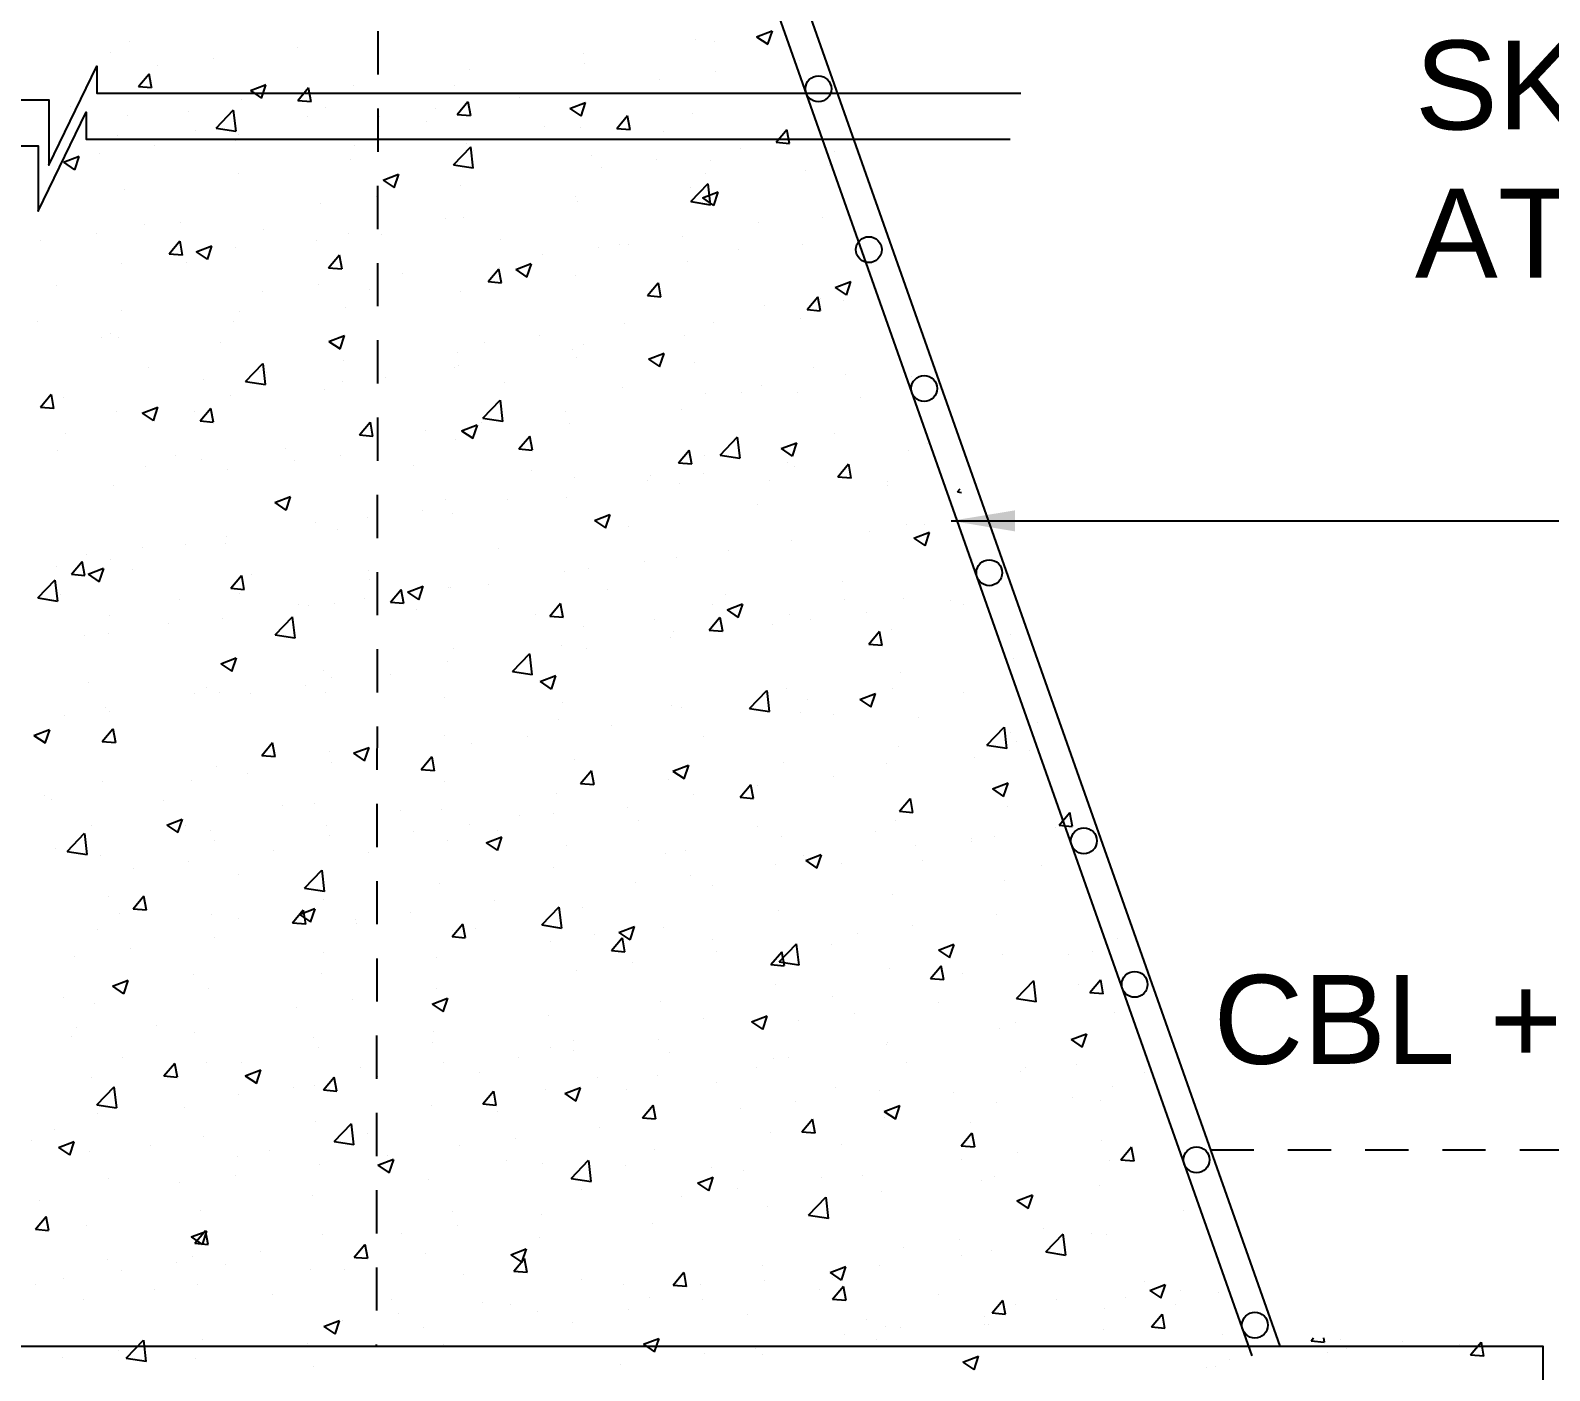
# Model space of a CAD drawing. Header units: inches. Extents: x 326 to 450, y 282 to 479.
# Drawn here: x 360.578 to 365.042, y 287.391 to 291.329 of the extents above; entities that cross this region are included whole.
import ezdxf

# ---------------------------------------------------------------- set-up
doc = ezdxf.new("R2010")
doc.units = ezdxf.units.IN
doc.header["$MEASUREMENT"] = 0
doc.linetypes.add('HIDDEN', pattern=[9.525, 6.35, -3.175])
for name, color, linetype in [('DIMENSION', 7, 'Continuous'), ('DRAWING', 7, 'Continuous'), ('HATCH', 7, 'Continuous'), ('TEXT', 7, 'Continuous')]:
    doc.layers.add(name, color=color, linetype=linetype)
doc.styles.get("Standard").update_dxf_attribs({"font": 'arial.ttf'})
doc.dimstyles.get("Standard").update_dxf_attribs({"dimtxt": 0.18, "dimasz": 0.1875, "dimexe": 0.18, "dimexo": 0.0625, "dimgap": 0.09, "dimtad": 0, "dimtih": 1, "dimtoh": 1, "dimdec": 4, "dimzin": 0, "dimdsep": 46, "dimtxsty": 'Standard', "dimcen": 0.09, "dimadec": 0, "dimazin": 0, "dimtfac": 1, "dimtdec": 4, "dimtofl": 0, "dimtmove": 0, "dimatfit": 3, "dimfxl": 1, "dimtolj": 1, "dimtzin": 0, "dimarcsym": 0})

msp = doc.modelspace()

# ---------------------------------------------------------------- linework, layer by layer
at = {"ltscale": 0.02}
for centre in [(362.8932, 291.15772), (363.04142, 290.68503), (363.20419, 290.27707), (363.39534, 289.73577), (363.67348, 288.94814), (363.82247, 288.52622), (364.00447, 288.01082), (364.17598, 287.52514)]:
    msp.add_circle(centre, 0.03805, dxfattribs=at)
at = {"layer": 'DRAWING', "linetype": 'HIDDEN', "ltscale": 0.02}
msp.add_line((361.60286, 294.95868), (361.5941, 287.46348), dxfattribs=at)
at = {"layer": 'DRAWING', "ltscale": 0.02}
for points in [[(364.24966, 287.46348), (361.60286, 294.95868)], [(364.16764, 287.43451), (361.52084, 294.92972)], [(358.02426, 291.1253), (360.63155, 291.1253), (360.63155, 290.93329), (360.77252, 291.22376), (360.77252, 291.14456), (363.48814, 291.14456)], [(357.99329, 290.99014), (360.60058, 290.99014), (360.60058, 290.79812), (360.74155, 291.0886), (360.74155, 291.0094), (363.45717, 291.0094)]]:
    msp.add_lwpolyline(points, dxfattribs=at)
at = {"layer": 'DRAWING', "linetype": 'HIDDEN', "ltscale": 0.02}
msp.add_lwpolyline([(364.04594, 288.04037), (366.66745, 288.04037)], dxfattribs=at)
at = {"layer": 'DRAWING', "ltscale": 0.02}
msp.add_lwpolyline([(357.01367, 287.46348), (365.02152, 287.46348), (365.02152, 286.20213), (357.01367, 286.20213)], close=True, dxfattribs=at)
at = {"layer": 'HATCH', "ltscale": 0.02}
for p, q in [((360.86977, 291.29647), (360.86977, 291.29647)), ((362.53192, 291.30362), (362.53192, 291.30362)), ((362.58708, 291.29783), (362.58708, 291.29783)), ((362.71172, 291.31075), (362.75746, 291.32831)), ((362.71172, 291.31075), (362.74422, 291.28883)), ((362.74461, 291.28833), (362.75786, 291.32781)), ((360.81366, 291.26486), (360.81366, 291.26486)), ((361.11496, 291.24783), (361.11496, 291.24783)), ((361.36238, 291.28041), (361.36238, 291.28041)), ((362.20194, 291.2618), (362.20194, 291.2618)), ((360.95142, 291.2263), (360.95142, 291.2263)), ((361.86653, 291.2158), (361.86653, 291.2158)), ((362.2061, 291.23243), (362.2061, 291.23243)), ((362.59018, 291.20702), (362.59018, 291.20702)), ((362.8376, 291.23959), (362.8376, 291.23959)), ((360.89487, 291.16445), (360.89813, 291.16834)), ((360.89487, 291.16445), (360.93391, 291.16104)), ((360.89813, 291.16834), (360.92636, 291.20199)), ((360.93287, 291.16834), (360.92675, 291.20148)), ((360.93431, 291.16053), (360.93287, 291.16834)), ((361.22397, 291.15236), (361.26559, 291.16834)), ((361.25686, 291.12995), (361.26975, 291.16834)), ((361.26559, 291.16834), (361.26971, 291.16992)), ((361.26975, 291.16834), (361.27011, 291.16942)), ((361.36344, 291.12346), (361.39493, 291.16099)), ((361.40288, 291.11954), (361.39532, 291.16049)), ((361.52722, 291.16682), (361.52722, 291.16682)), ((361.82512, 291.16703), (361.82512, 291.16703)), ((362.42664, 291.18548), (362.42664, 291.18548)), ((361.19725, 291.125), (361.19725, 291.125)), ((361.22397, 291.15236), (361.25647, 291.13045)), ((361.36344, 291.12346), (361.40248, 291.12004)), ((361.83201, 291.08246), (361.8635, 291.12)), ((361.87145, 291.07854), (361.8639, 291.11949)), ((362.01406, 291.13117), (362.01406, 291.13117)), ((362.16282, 291.10004), (362.20856, 291.1176)), ((362.19571, 291.07763), (362.20896, 291.1171)), ((362.86328, 291.13513), (362.86328, 291.13513)), ((360.69454, 291.10708), (360.69454, 291.10708)), ((360.86183, 291.079), (360.86183, 291.079)), ((361.04328, 291.09235), (361.04328, 291.09235)), ((361.12351, 291.04237), (361.17439, 291.0954)), ((361.18197, 291.03318), (361.17479, 291.09492)), ((361.39201, 291.07761), (361.39201, 291.07761)), ((361.44413, 291.10164), (361.44413, 291.10164)), ((361.6031, 291.07706), (361.6031, 291.07706)), ((361.76664, 291.09859), (361.76664, 291.09859)), ((361.83201, 291.08246), (361.87106, 291.07905)), ((362.16282, 291.10004), (362.19532, 291.07813)), ((362.30058, 291.04147), (362.33207, 291.079)), ((362.34002, 291.03755), (362.33247, 291.0785)), ((362.52398, 291.08615), (362.52398, 291.08615)), ((361.06315, 291.03624), (361.06315, 291.03624)), ((361.12351, 291.04237), (361.18161, 291.03336)), ((361.18201, 291.03288), (361.18197, 291.03318)), ((361.74075, 291.06288), (361.74075, 291.06288)), ((362.08948, 291.04814), (362.08948, 291.04814)), ((362.194, 291.04432), (362.194, 291.04432)), ((362.30058, 291.04147), (362.33963, 291.03805)), ((362.43822, 291.03341), (362.43822, 291.03341)), ((362.76915, 291.00047), (362.79659, 291.03318)), ((362.79659, 291.03318), (362.80064, 291.03801)), ((362.80184, 291.03318), (362.80104, 291.0375)), ((362.80859, 290.99655), (362.80184, 291.03318)), ((360.83229, 291.01933), (360.83229, 291.01933)), ((360.9431, 290.99017), (360.9431, 290.99017)), ((361.18102, 291.00459), (361.18102, 291.00459)), ((361.19052, 291.02275), (361.19052, 291.02275)), ((361.52976, 290.98986), (361.52976, 290.98986)), ((361.82071, 290.93424), (361.8716, 290.98727)), ((361.85858, 290.99833), (361.85858, 290.99833)), ((361.87921, 290.92475), (361.87199, 290.98679)), ((362.66574, 290.98193), (362.66574, 290.98193)), ((362.76915, 291.00047), (362.8082, 290.99706)), ((362.78695, 291.01867), (362.78695, 291.01867)), ((360.67507, 290.94166), (360.72081, 290.95922)), ((360.67507, 290.94166), (360.70757, 290.91974)), ((360.68217, 290.97084), (360.68217, 290.97084)), ((360.70796, 290.91924), (360.72121, 290.95872)), ((360.77956, 290.96864), (360.77956, 290.96864)), ((361.51928, 290.94935), (361.51928, 290.94935)), ((361.87849, 290.97512), (361.87849, 290.97512)), ((362.22723, 290.96039), (362.22723, 290.96039)), ((362.41832, 290.94935), (362.41832, 290.94935)), ((362.57596, 290.94566), (362.57596, 290.94566)), ((362.9411, 290.97343), (362.9411, 290.97343)), ((361.1893, 290.90752), (361.1893, 290.90752)), ((361.61392, 290.88934), (361.65966, 290.9069)), ((361.64681, 290.86692), (361.66006, 290.9064)), ((361.82071, 290.93424), (361.87882, 290.92523)), ((362.25478, 290.92782), (362.25478, 290.92782)), ((362.56011, 290.90804), (362.56011, 290.90804)), ((362.85534, 290.91765), (362.85534, 290.91765)), ((362.9247, 290.93092), (362.9247, 290.93092)), ((360.85389, 290.86153), (360.85389, 290.86153)), ((361.61392, 290.88934), (361.64642, 290.86742)), ((361.8422, 290.87351), (361.8422, 290.87351)), ((362.51603, 290.86867), (362.51603, 290.86867)), ((362.51792, 290.82611), (362.5688, 290.87914)), ((362.55277, 290.83702), (362.59851, 290.85458)), ((362.57642, 290.81662), (362.5692, 290.87866)), ((362.58566, 290.8146), (362.5989, 290.85408)), ((361.43124, 290.8194), (361.43124, 290.8194)), ((361.59478, 290.84093), (361.59478, 290.84093)), ((362.17913, 290.84264), (362.17913, 290.84264)), ((362.18606, 290.82685), (362.18606, 290.82685)), ((362.51792, 290.82611), (362.57602, 290.8171)), ((362.55277, 290.83702), (362.58526, 290.8151)), ((360.91331, 290.76028), (360.91331, 290.76028)), ((361.01866, 290.76509), (361.01866, 290.76509)), ((361.79815, 290.77724), (361.79815, 290.77724)), ((361.85064, 290.78085), (361.85064, 290.78085)), ((362.71665, 290.7646), (362.71665, 290.7646)), ((362.90646, 290.77858), (362.90646, 290.77858)), ((360.77124, 290.73251), (360.77124, 290.73251)), ((361.26204, 290.74554), (361.26204, 290.74554)), ((361.41716, 290.71185), (361.41716, 290.71185)), ((361.51134, 290.73187), (361.51134, 290.73187)), ((361.61078, 290.73081), (361.61078, 290.73081)), ((361.95951, 290.71607), (361.95951, 290.71607)), ((362.49388, 290.72427), (362.49388, 290.72427)), ((360.6077, 290.71098), (360.6077, 290.71098)), ((360.98551, 290.67306), (361.017, 290.71059)), ((360.98551, 290.67306), (361.02456, 290.66964)), ((361.02495, 290.66914), (361.0174, 290.71009)), ((361.06502, 290.67864), (361.11076, 290.6962)), ((361.06502, 290.67864), (361.09752, 290.65672)), ((361.09791, 290.65622), (361.11116, 290.6957)), ((361.18136, 290.69005), (361.18136, 290.69005)), ((361.45408, 290.63207), (361.48557, 290.6696)), ((361.49352, 290.62815), (361.48597, 290.6691)), ((362.08292, 290.67016), (362.08292, 290.67016)), ((362.24646, 290.69169), (362.24646, 290.69169)), ((362.30825, 290.70134), (362.30825, 290.70134)), ((362.33566, 290.6992), (362.33566, 290.6992)), ((362.65698, 290.6866), (362.65698, 290.6866)), ((362.84739, 290.70018), (362.84739, 290.70018)), ((363.00572, 290.67187), (363.00572, 290.67187)), ((360.84594, 290.64405), (360.84594, 290.64405)), ((361.03618, 290.64645), (361.03618, 290.64645)), ((361.45408, 290.63207), (361.49313, 290.62865)), ((361.92265, 290.59107), (361.95415, 290.6286)), ((361.96209, 290.58715), (361.95454, 290.6281)), ((361.95468, 290.63381), (361.95468, 290.63381)), ((362.00387, 290.62632), (362.04961, 290.64388)), ((362.00387, 290.62632), (362.03636, 290.6044)), ((362.03676, 290.6039), (362.05, 290.64338)), ((362.50809, 290.6512), (362.50809, 290.6512)), ((360.6552, 290.58106), (360.6552, 290.58106)), ((361.42292, 290.58327), (361.42292, 290.58327)), ((361.67034, 290.61585), (361.67034, 290.61585)), ((361.92265, 290.59107), (361.9617, 290.58766)), ((362.17811, 290.60938), (362.17811, 290.60938)), ((362.39122, 290.55008), (362.42272, 290.58761)), ((362.43066, 290.54616), (362.42311, 290.58711)), ((362.94271, 290.574), (362.98846, 290.59156)), ((362.9756, 290.55158), (362.98885, 290.59106)), ((361.25938, 290.56174), (361.25938, 290.56174)), ((361.5737, 290.56841), (361.5737, 290.56841)), ((361.8427, 290.56338), (361.8427, 290.56338)), ((362.39122, 290.55008), (362.43027, 290.54666)), ((362.85979, 290.50908), (362.89129, 290.54662)), ((362.89923, 290.50516), (362.89168, 290.54611)), ((362.89814, 290.54245), (362.89814, 290.54245)), ((362.94271, 290.574), (362.97521, 290.55208)), ((362.96614, 290.53598), (362.96614, 290.53598)), ((360.8468, 290.50743), (360.8468, 290.50743)), ((361.19271, 290.50301), (361.19271, 290.50301)), ((361.50339, 290.5144), (361.50339, 290.5144)), ((362.7346, 290.52092), (362.7346, 290.52092)), ((362.85979, 290.50908), (362.89884, 290.50567)), ((360.59939, 290.47485), (360.59939, 290.47485)), ((361.17342, 290.47258), (361.17342, 290.47258)), ((362.32202, 290.46661), (362.32202, 290.46661)), ((362.58516, 290.47058), (362.58516, 290.47058)), ((362.83945, 290.48271), (362.83945, 290.48271)), ((360.78609, 290.42646), (360.78609, 290.42646)), ((360.81173, 290.43762), (360.81173, 290.43762)), ((360.838, 290.42658), (360.838, 290.42658)), ((361.13483, 290.41172), (361.13483, 290.41172)), ((361.45497, 290.41562), (361.50071, 290.43318)), ((361.45497, 290.41562), (361.48746, 290.3937)), ((361.48786, 290.3932), (361.5011, 290.43268)), ((361.91106, 290.4125), (361.91106, 290.4125)), ((362.07461, 290.43403), (362.07461, 290.43403)), ((362.20417, 290.40519), (362.20417, 290.40519)), ((362.50015, 290.43373), (362.50015, 290.43373)), ((361.48356, 290.39699), (361.48356, 290.39699)), ((361.49848, 290.35819), (361.49848, 290.35819)), ((361.8323, 290.38225), (361.8323, 290.38225)), ((362.17017, 290.39191), (362.17017, 290.39191)), ((362.18103, 290.36752), (362.18103, 290.36752)), ((362.39381, 290.3633), (362.43956, 290.38086)), ((362.39381, 290.3633), (362.42631, 290.34138)), ((362.4267, 290.34088), (362.43995, 290.38035)), ((360.92383, 290.3387), (360.92383, 290.3387)), ((361.21012, 290.29787), (361.261, 290.3509)), ((361.25107, 290.32561), (361.25107, 290.32561)), ((361.26862, 290.28838), (361.2614, 290.35042)), ((361.27257, 290.32397), (361.27257, 290.32397)), ((361.82319, 290.33979), (361.82319, 290.33979)), ((361.83475, 290.34591), (361.83475, 290.34591)), ((362.52977, 290.35278), (362.52977, 290.35278)), ((362.8785, 290.33805), (362.8785, 290.33805)), ((362.9737, 290.31737), (362.9737, 290.31737)), ((363.16692, 290.31123), (363.16692, 290.31123)), ((361.08753, 290.30408), (361.08753, 290.30408)), ((361.21012, 290.29787), (361.26822, 290.28886)), ((361.44221, 290.27439), (361.44221, 290.27439)), ((361.49545, 290.29693), (361.49545, 290.29693)), ((361.6213, 290.30923), (361.6213, 290.30923)), ((361.97004, 290.2945), (361.97004, 290.2945)), ((362.31877, 290.27977), (362.31877, 290.27977)), ((362.66751, 290.26503), (362.66751, 290.26503)), ((362.72629, 290.28479), (362.72629, 290.28479)), ((362.83151, 290.26524), (362.83151, 290.26524)), ((360.60758, 290.22266), (360.63908, 290.2602)), ((360.60758, 290.22266), (360.64663, 290.21925)), ((360.64702, 290.21875), (360.63947, 290.25969)), ((360.67495, 290.24976), (360.67495, 290.24976)), ((360.90607, 290.20491), (360.95181, 290.22247)), ((360.93896, 290.1825), (360.9522, 290.22197)), ((361.16547, 290.25511), (361.16547, 290.25511)), ((361.90733, 290.18974), (361.95821, 290.24277)), ((361.96582, 290.18025), (361.9586, 290.24229)), ((362.56274, 290.26326), (362.56274, 290.26326)), ((363.01624, 290.2503), (363.01624, 290.2503)), ((360.83005, 290.20911), (360.83005, 290.20911)), ((360.90607, 290.20491), (360.93856, 290.18299)), ((361.06122, 290.209), (361.06122, 290.209)), ((361.07615, 290.18167), (361.10765, 290.2192)), ((361.07615, 290.18167), (361.1152, 290.17825)), ((361.11559, 290.17775), (361.10804, 290.2187)), ((361.54472, 290.14067), (361.57622, 290.17821)), ((361.58416, 290.13676), (361.57661, 290.1777)), ((361.90275, 290.17637), (361.90275, 290.17637)), ((361.90733, 290.18974), (361.96543, 290.18073)), ((362.15016, 290.20895), (362.15016, 290.20895)), ((362.4922, 290.21626), (362.4922, 290.21626)), ((360.68024, 290.1436), (360.68024, 290.1436)), ((361.54472, 290.14067), (361.58377, 290.13726)), ((361.73921, 290.15484), (361.73921, 290.15484)), ((361.84491, 290.15259), (361.89066, 290.17015)), ((361.84491, 290.15259), (361.87741, 290.13068)), ((361.8778, 290.13018), (361.89105, 290.16965)), ((362.01329, 290.09968), (362.04479, 290.13721)), ((362.05274, 290.09576), (362.04518, 290.13671)), ((362.16223, 290.17443), (362.16223, 290.17443)), ((362.60453, 290.08161), (362.65541, 290.13464)), ((362.66303, 290.07212), (362.65581, 290.13416)), ((362.93917, 290.14619), (362.93917, 290.14619)), ((360.65612, 290.09439), (360.65612, 290.09439)), ((361.32663, 290.10052), (361.32663, 290.10052)), ((361.82681, 290.12844), (361.82681, 290.12844)), ((362.01329, 290.09968), (362.05234, 290.09626)), ((362.48187, 290.05869), (362.51336, 290.09622)), ((362.52131, 290.05477), (362.51375, 290.09571)), ((362.78376, 290.10027), (362.8295, 290.11783)), ((362.78376, 290.10027), (362.81626, 290.07836)), ((362.81665, 290.07785), (362.8299, 290.11733)), ((363.15898, 290.09376), (363.15898, 290.09376)), ((363.21442, 290.11402), (363.21442, 290.11402)), ((360.91567, 290.04642), (360.91567, 290.04642)), ((361.00486, 290.07965), (361.00486, 290.07965)), ((361.07921, 290.06795), (361.07921, 290.06795)), ((361.35359, 290.06492), (361.35359, 290.06492)), ((361.4875, 290.07945), (361.4875, 290.07945)), ((361.70233, 290.05018), (361.70233, 290.05018)), ((362.48187, 290.05869), (362.52091, 290.05527)), ((362.55819, 290.0808), (362.55819, 290.0808)), ((362.60453, 290.08161), (362.66263, 290.0726)), ((362.80185, 290.05971), (362.80185, 290.05971)), ((362.82356, 290.04776), (362.82356, 290.04776)), ((362.95044, 290.01769), (362.98193, 290.05522)), ((362.98988, 290.01377), (362.98232, 290.05472)), ((361.15753, 290.03763), (361.15753, 290.03763)), ((362.05106, 290.03545), (362.05106, 290.03545)), ((362.1772, 290.0154), (362.1772, 290.0154)), ((362.39089, 290.0056), (362.39089, 290.0056)), ((362.3998, 290.02071), (362.3998, 290.02071)), ((362.48426, 289.99878), (362.48426, 289.99878)), ((362.55443, 290.02713), (362.55443, 290.02713)), ((362.74853, 290.00598), (362.74853, 290.00598)), ((362.95044, 290.01769), (362.98948, 290.01427)), ((363.0957, 290.00275), (363.0957, 290.00275)), ((360.82211, 289.99164), (360.82211, 289.99164)), ((361.29601, 289.94189), (361.34176, 289.95945)), ((361.3289, 289.91947), (361.34215, 289.95895)), ((362.15428, 289.95696), (362.15428, 289.95696)), ((363.09727, 289.99125), (363.09727, 289.99125)), ((363.30174, 289.97348), (363.30976, 289.98184)), ((363.30174, 289.97348), (363.31335, 289.97168)), ((361.29601, 289.94189), (361.32851, 289.91997)), ((361.73089, 289.91871), (361.73089, 289.91871)), ((361.79622, 289.95), (361.79622, 289.95)), ((361.81886, 289.91096), (361.81886, 289.91096)), ((361.97831, 289.95128), (361.97831, 289.95128)), ((362.71472, 289.93736), (362.71472, 289.93736)), ((361.41524, 289.88461), (361.41524, 289.88461)), ((361.56735, 289.89718), (361.56735, 289.89718)), ((362.23486, 289.88957), (362.2806, 289.90713)), ((362.23486, 289.88957), (362.26736, 289.86765)), ((362.26775, 289.86715), (362.281, 289.90663)), ((362.33374, 289.87196), (362.33374, 289.87196)), ((363.15104, 289.87629), (363.15104, 289.87629)), ((363.20611, 289.87789), (363.20611, 289.87789)), ((361.03425, 289.81921), (361.03425, 289.81921)), ((361.14958, 289.82016), (361.14958, 289.82016)), ((361.15477, 289.84286), (361.15477, 289.84286)), ((361.47956, 289.86198), (361.47956, 289.86198)), ((362.81562, 289.83029), (362.81562, 289.83029)), ((363.04257, 289.85636), (363.04257, 289.85636)), ((363.17371, 289.83725), (363.21945, 289.85481)), ((363.17371, 289.83725), (363.2062, 289.81533)), ((363.2066, 289.81483), (363.21984, 289.85431)), ((360.74381, 289.78876), (360.74381, 289.78876)), ((360.81417, 289.77416), (360.81417, 289.77416)), ((360.90735, 289.81029), (360.90735, 289.81029)), ((361.95275, 289.80656), (361.95275, 289.80656)), ((362.47631, 289.78131), (362.47631, 289.78131)), ((362.62999, 289.80204), (362.62999, 289.80204)), ((363.3452, 289.77414), (363.3452, 289.77414)), ((360.65327, 289.75381), (360.65327, 289.75381)), ((360.69822, 289.73127), (360.72972, 289.76881)), ((360.69822, 289.73127), (360.73727, 289.72786)), ((360.73767, 289.72735), (360.73011, 289.7683)), ((360.74711, 289.73119), (360.79286, 289.74875)), ((360.74711, 289.73119), (360.77961, 289.70927)), ((360.78, 289.70877), (360.79325, 289.74825)), ((360.87764, 289.74583), (360.87764, 289.74583)), ((361.22637, 289.7311), (361.22637, 289.7311)), ((361.57177, 289.74117), (361.57177, 289.74117)), ((362.14634, 289.73949), (362.14634, 289.73949)), ((362.21903, 289.74794), (362.21903, 289.74794)), ((362.38257, 289.76947), (362.38257, 289.76947)), ((360.59952, 289.6615), (360.65041, 289.71453)), ((360.65802, 289.65201), (360.6508, 289.71405)), ((361.1668, 289.69028), (361.19829, 289.72781)), ((361.1668, 289.69028), (361.20584, 289.68686)), ((361.20624, 289.68636), (361.19868, 289.72731)), ((361.57511, 289.71636), (361.57511, 289.71636)), ((361.63537, 289.64928), (361.66686, 289.68682)), ((361.67481, 289.64536), (361.66725, 289.68631)), ((361.68596, 289.67887), (361.7317, 289.69643)), ((361.71885, 289.65645), (361.7321, 289.69593)), ((361.80645, 289.69362), (361.80645, 289.69362)), ((361.81092, 289.69349), (361.81092, 289.69349)), ((361.92384, 289.70163), (361.92384, 289.70163)), ((362.27258, 289.68689), (362.27258, 289.68689)), ((362.96422, 289.70874), (362.96422, 289.70874)), ((360.59952, 289.6615), (360.65762, 289.65249)), ((360.66665, 289.67281), (360.66665, 289.67281)), ((361.01538, 289.65808), (361.01538, 289.65808)), ((361.19079, 289.67577), (361.19079, 289.67577)), ((361.36412, 289.64334), (361.36412, 289.64334)), ((361.47162, 289.64451), (361.47162, 289.64451)), ((361.55903, 289.66105), (361.55903, 289.66105)), ((361.63537, 289.64928), (361.67441, 289.64587)), ((361.68596, 289.67887), (361.71846, 289.65695)), ((362.10394, 289.60829), (362.13543, 289.64582)), ((362.14338, 289.60437), (362.13582, 289.64532)), ((362.58323, 289.64334), (362.58323, 289.64334)), ((362.62131, 289.67216), (362.62131, 289.67216)), ((362.62481, 289.62655), (362.67055, 289.64411)), ((362.6577, 289.60413), (362.67094, 289.64361)), ((362.97005, 289.65742), (362.97005, 289.65742)), ((363.14309, 289.65882), (363.14309, 289.65882)), ((363.28167, 289.6528), (363.28167, 289.6528)), ((363.31878, 289.64269), (363.31878, 289.64269)), ((360.8098, 289.61038), (360.8098, 289.61038)), ((361.14164, 289.60269), (361.14164, 289.60269)), ((361.29673, 289.55337), (361.34761, 289.6064)), ((361.35523, 289.54388), (361.34801, 289.60592)), ((361.39549, 289.63952), (361.39549, 289.63952)), ((361.71285, 289.62861), (361.71285, 289.62861)), ((362.06159, 289.61388), (362.06159, 289.61388)), ((362.10394, 289.60829), (362.14299, 289.60487)), ((362.41032, 289.59914), (362.41032, 289.59914)), ((362.57251, 289.56729), (362.604, 289.60483)), ((362.61195, 289.56337), (362.6044, 289.60432)), ((362.62481, 289.62655), (362.6573, 289.60463)), ((362.80767, 289.61282), (362.80767, 289.61282)), ((362.87071, 289.5987), (362.87071, 289.5987)), ((363.03425, 289.62023), (363.03425, 289.62023)), ((360.73549, 289.55263), (360.73549, 289.55263)), ((360.80622, 289.55669), (360.80622, 289.55669)), ((360.98291, 289.5852), (360.98291, 289.5852)), ((361.29673, 289.55337), (361.35483, 289.54436)), ((362.20225, 289.57795), (362.20225, 289.57795)), ((362.46837, 289.56384), (362.46837, 289.56384)), ((362.57251, 289.56729), (362.61156, 289.56388)), ((362.75906, 289.58441), (362.75906, 289.58441)), ((363.04108, 289.5263), (363.07257, 289.56383)), ((363.08052, 289.52238), (363.07297, 289.56333)), ((363.10779, 289.56967), (363.10779, 289.56967)), ((363.45653, 289.55494), (363.45653, 289.55494)), ((361.82127, 289.51255), (361.82127, 289.51255)), ((362.13839, 289.52202), (362.13839, 289.52202)), ((362.21071, 289.51181), (362.21071, 289.51181)), ((362.45813, 289.54438), (362.45813, 289.54438)), ((363.04108, 289.5263), (363.08013, 289.52288)), ((361.13706, 289.46817), (361.1828, 289.48572)), ((361.13706, 289.46817), (361.16956, 289.44625)), ((361.16995, 289.44575), (361.1832, 289.48522)), ((361.80298, 289.47602), (361.80298, 289.47602)), ((361.99394, 289.44524), (362.04482, 289.49827)), ((362.05243, 289.43575), (362.04522, 289.49779)), ((362.04717, 289.49028), (362.04717, 289.49028)), ((363.46512, 289.48317), (363.46512, 289.48317)), ((361.44028, 289.44715), (361.44028, 289.44715)), ((361.46367, 289.42704), (361.46367, 289.42704)), ((361.63459, 289.43596), (361.63459, 289.43596)), ((361.99394, 289.44524), (362.05204, 289.43623)), ((362.07591, 289.41585), (362.12165, 289.4334)), ((362.1088, 289.39343), (362.12204, 289.4329)), ((363.13515, 289.44134), (363.13515, 289.44134)), ((360.74767, 289.41376), (360.74767, 289.41376)), ((361.0593, 289.38176), (361.0593, 289.38176)), ((361.0964, 289.39903), (361.0964, 289.39903)), ((361.1337, 289.38522), (361.1337, 289.38522)), ((361.22363, 289.38186), (361.22363, 289.38186)), ((361.38717, 289.40339), (361.38717, 289.40339)), ((361.44514, 289.38429), (361.44514, 289.38429)), ((362.07591, 289.41585), (362.1084, 289.39393)), ((362.69114, 289.33711), (362.74203, 289.39014)), ((362.74964, 289.32762), (362.74242, 289.38966)), ((362.79973, 289.39535), (362.79973, 289.39535)), ((363.01475, 289.36353), (363.0605, 289.38109)), ((363.04764, 289.34111), (363.06089, 289.38058)), ((363.10981, 289.39514), (363.10981, 289.39514)), ((363.31823, 289.38435), (363.31823, 289.38435)), ((360.79828, 289.33922), (360.79828, 289.33922)), ((360.81105, 289.32754), (360.81105, 289.32754)), ((361.79387, 289.36956), (361.79387, 289.36956)), ((362.14261, 289.35482), (362.14261, 289.35482)), ((362.46043, 289.34636), (362.46043, 289.34636)), ((362.49134, 289.34009), (362.49134, 289.34009)), ((362.69114, 289.33711), (362.74924, 289.3281)), ((362.69885, 289.34104), (362.69885, 289.34104)), ((362.86239, 289.36257), (362.86239, 289.36257)), ((363.01475, 289.36353), (363.04725, 289.34161)), ((360.67832, 289.31636), (360.67832, 289.31636)), ((362.13045, 289.30454), (362.13045, 289.30454)), ((362.28627, 289.28672), (362.28627, 289.28672)), ((362.84008, 289.32536), (362.84008, 289.32536)), ((362.93724, 289.31895), (362.93724, 289.31895)), ((363.18881, 289.31062), (363.18881, 289.31062)), ((363.53755, 289.29589), (363.53755, 289.29589)), ((360.58816, 289.25746), (360.6339, 289.27502)), ((360.58816, 289.25746), (360.62066, 289.23554)), ((360.62105, 289.23505), (360.6343, 289.27452)), ((360.78887, 289.23988), (360.82036, 289.27741)), ((360.78887, 289.23988), (360.82792, 289.23647)), ((360.82831, 289.23596), (360.82075, 289.27691)), ((361.79503, 289.25855), (361.79503, 289.25855)), ((362.03885, 289.25415), (362.03885, 289.25415)), ((362.55626, 289.25355), (362.55626, 289.25355)), ((363.38835, 289.22898), (363.43923, 289.28201)), ((363.44685, 289.21949), (363.43963, 289.28153)), ((363.45718, 289.26569), (363.45718, 289.26569)), ((363.47476, 289.24091), (363.47476, 289.24091)), ((361.25744, 289.19889), (361.28893, 289.23642)), ((361.25744, 289.19889), (361.29649, 289.19547)), ((361.29688, 289.19497), (361.28933, 289.23592)), ((361.45573, 289.20956), (361.45573, 289.20956)), ((361.52701, 289.20514), (361.53713, 289.20903)), ((361.52701, 289.20514), (361.53712, 289.19832)), ((361.53712, 289.19832), (361.5595, 289.18322)), ((361.53713, 289.20903), (361.57275, 289.2227)), ((361.5599, 289.18272), (361.57314, 289.2222)), ((361.72601, 289.15789), (361.7575, 289.19542)), ((361.76545, 289.15397), (361.7579, 289.19492)), ((361.87531, 289.23262), (361.87531, 289.23262)), ((363.1272, 289.22387), (363.1272, 289.22387)), ((363.38835, 289.22898), (363.44645, 289.21997)), ((363.51407, 289.21333), (363.51407, 289.21333)), ((361.12575, 289.16774), (361.12575, 289.16774)), ((361.46273, 289.1783), (361.46273, 289.1783)), ((361.72601, 289.15789), (361.76506, 289.15448)), ((362.17528, 289.18816), (362.17528, 289.18816)), ((362.19458, 289.1169), (362.22608, 289.15443)), ((362.23402, 289.11298), (362.22647, 289.15393)), ((362.46585, 289.15282), (362.5116, 289.17038)), ((362.46586, 289.15282), (362.49835, 289.13091)), ((362.49874, 289.1304), (362.51199, 289.16988)), ((362.79179, 289.17787), (362.79179, 289.17787)), ((363.09378, 289.17551), (363.09378, 289.17551)), ((363.35053, 289.1918), (363.35053, 289.1918)), ((360.79034, 289.12174), (360.79034, 289.12174)), ((361.05177, 289.1242), (361.05177, 289.1242)), ((361.21532, 289.14573), (361.21532, 289.14573)), ((361.79429, 289.12276), (361.79429, 289.12276)), ((362.19458, 289.1169), (362.23363, 289.11348)), ((362.45248, 289.12889), (362.45248, 289.12889)), ((362.66315, 289.0759), (362.69465, 289.11344)), ((362.69053, 289.10491), (362.69053, 289.10491)), ((362.70259, 289.07198), (362.69504, 289.11293)), ((362.7128, 289.11012), (362.7128, 289.11012)), ((362.93795, 289.13748), (362.93795, 289.13748)), ((363.4047, 289.1005), (363.45044, 289.11806)), ((363.43759, 289.07808), (363.45084, 289.11756)), ((360.62045, 289.07994), (360.62045, 289.07994)), ((360.6392, 289.06988), (360.6392, 289.06988)), ((360.96919, 289.06521), (360.96919, 289.06521)), ((362.12251, 289.08707), (362.12251, 289.08707)), ((362.52699, 289.08338), (362.52699, 289.08338)), ((362.66315, 289.0759), (362.7022, 289.07249)), ((363.13172, 289.03491), (363.16322, 289.07244)), ((363.17116, 289.03099), (363.16361, 289.07194)), ((363.4047, 289.1005), (363.4372, 289.07859)), ((361.31792, 289.05047), (361.31792, 289.05047)), ((361.41331, 289.05736), (361.41331, 289.05736)), ((361.66666, 289.03574), (361.66666, 289.03574)), ((361.78709, 289.04107), (361.78709, 289.04107)), ((362.01539, 289.021), (362.01539, 289.021)), ((362.11441, 289.02906), (362.11441, 289.02906)), ((362.33181, 289.04472), (362.33181, 289.04472)), ((363.13172, 289.03491), (363.17077, 289.03149)), ((363.44924, 289.04822), (363.44924, 289.04822)), ((363.60029, 288.99391), (363.63179, 289.03145)), ((363.63973, 288.98999), (363.63218, 289.03094)), ((360.75819, 288.99219), (360.75819, 288.99219)), ((360.97811, 288.99444), (361.02385, 289.012)), ((360.97811, 288.99444), (361.0106, 288.97252)), ((361.011, 288.97202), (361.02424, 289.0115)), ((361.03233, 288.99197), (361.03233, 288.99197)), ((361.10693, 288.97745), (361.10693, 288.97745)), ((361.44778, 288.99209), (361.44778, 288.99209)), ((361.70345, 288.97496), (361.70345, 288.97496)), ((361.867, 288.99649), (361.867, 288.99649)), ((361.95083, 288.97932), (361.95083, 288.97932)), ((362.36413, 289.00627), (362.36413, 289.00627)), ((362.71286, 288.99153), (362.71286, 288.99153)), ((363.0616, 288.9768), (363.0616, 288.9768)), ((363.11926, 289.0064), (363.11926, 289.0064)), ((363.58963, 288.98824), (363.58963, 288.98824)), ((363.60029, 288.99391), (363.63934, 288.9905)), ((360.65134, 288.92657), (360.65134, 288.92657)), ((360.68614, 288.917), (360.73702, 288.97003)), ((360.74463, 288.90751), (360.73741, 288.96955)), ((361.11781, 288.95027), (361.11781, 288.95027)), ((361.45566, 288.96272), (361.45566, 288.96272)), ((361.8044, 288.94799), (361.8044, 288.94799)), ((361.91696, 288.94212), (361.9627, 288.95968)), ((361.91696, 288.94212), (361.94945, 288.9202)), ((361.94984, 288.9197), (361.96309, 288.95918)), ((362.15313, 288.93325), (362.15313, 288.93325)), ((362.78384, 288.9604), (362.78384, 288.9604)), ((363.17867, 288.93414), (363.17867, 288.93414)), ((363.34221, 288.95567), (363.34221, 288.95567)), ((363.34327, 288.94689), (363.34327, 288.94689)), ((363.41033, 288.96206), (363.41033, 288.96206)), ((360.68614, 288.917), (360.74424, 288.90799)), ((360.78239, 288.90427), (360.78239, 288.90427)), ((361.04346, 288.88807), (361.04346, 288.88807)), ((361.29088, 288.92064), (361.29088, 288.92064)), ((361.56985, 288.91393), (361.56985, 288.91393)), ((362.44454, 288.91142), (362.44454, 288.91142)), ((362.50187, 288.91852), (362.50187, 288.91852)), ((362.8506, 288.90378), (362.8506, 288.90378)), ((362.8558, 288.8898), (362.90154, 288.90736)), ((362.8558, 288.8898), (362.8883, 288.86788)), ((362.88869, 288.86738), (362.90194, 288.90686)), ((362.96229, 288.8815), (362.96229, 288.8815)), ((363.19934, 288.88905), (363.19934, 288.88905)), ((360.87992, 288.86654), (360.87992, 288.86654)), ((361.18886, 288.84853), (361.18886, 288.84853)), ((361.38334, 288.80887), (361.43422, 288.8619)), ((361.44184, 288.79938), (361.43462, 288.86142)), ((362.11456, 288.8696), (362.11456, 288.8696)), ((362.51868, 288.84725), (362.51868, 288.84725)), ((362.76609, 288.87982), (362.76609, 288.87982)), ((363.54807, 288.87431), (363.54807, 288.87431)), ((361.38334, 288.80887), (361.44144, 288.79986)), ((361.77915, 288.8236), (361.77915, 288.8236)), ((362.35513, 288.82572), (362.35513, 288.82572)), ((362.58131, 288.8161), (362.58131, 288.8161)), ((363.44129, 288.83075), (363.44129, 288.83075)), ((360.80788, 288.78313), (360.80788, 288.78313)), ((360.87951, 288.74849), (360.91101, 288.78602)), ((360.87951, 288.74849), (360.91856, 288.74507)), ((360.91895, 288.74457), (360.9114, 288.78552)), ((361.36806, 288.73142), (361.4138, 288.74898)), ((361.40094, 288.709), (361.41419, 288.74848)), ((361.43984, 288.77462), (361.43984, 288.77462)), ((361.94256, 288.7714), (361.94256, 288.7714)), ((362.08055, 288.70074), (362.13143, 288.75377)), ((362.13904, 288.69125), (362.13183, 288.75329)), ((362.20032, 288.7507), (362.20032, 288.7507)), ((363.11132, 288.78893), (363.11132, 288.78893)), ((360.83922, 288.73314), (360.83922, 288.73314)), ((361.10987, 288.7328), (361.10987, 288.7328)), ((361.18795, 288.7184), (361.18795, 288.7184)), ((361.34808, 288.7075), (361.37958, 288.74503)), ((361.34808, 288.7075), (361.38713, 288.70408)), ((361.36806, 288.73142), (361.40055, 288.7095)), ((361.38752, 288.70358), (361.37997, 288.74453)), ((361.5316, 288.7173), (361.5316, 288.7173)), ((361.53669, 288.70367), (361.53669, 288.70367)), ((361.69514, 288.73883), (361.69514, 288.73883)), ((361.81665, 288.6665), (361.84815, 288.70403)), ((361.85609, 288.66258), (361.84854, 288.70353)), ((362.7759, 288.74293), (362.7759, 288.74293)), ((363.41777, 288.73058), (363.41777, 288.73058)), ((360.77445, 288.6868), (360.77445, 288.6868)), ((361.11902, 288.66298), (361.11902, 288.66298)), ((361.81665, 288.6665), (361.8557, 288.66308)), ((361.81934, 288.68531), (361.81934, 288.68531)), ((361.88542, 288.68893), (361.88542, 288.68893)), ((362.08055, 288.70074), (362.13865, 288.69173)), ((362.23416, 288.6742), (362.23416, 288.6742)), ((362.28522, 288.62551), (362.31672, 288.66304)), ((362.3069, 288.6791), (362.35264, 288.69666)), ((362.3069, 288.6791), (362.3394, 288.65718)), ((362.32466, 288.62159), (362.31711, 288.66254)), ((362.33979, 288.65668), (362.35304, 288.69616)), ((362.43659, 288.69395), (362.43659, 288.69395)), ((362.58289, 288.65947), (362.58289, 288.65947)), ((363.00681, 288.67648), (363.00681, 288.67648)), ((363.17036, 288.69801), (363.17036, 288.69801)), ((363.77265, 288.66226), (363.77265, 288.66226)), ((360.8716, 288.63041), (360.8716, 288.63041)), ((361.43836, 288.61991), (361.43836, 288.61991)), ((362.10662, 288.65213), (362.10662, 288.65213)), ((362.28522, 288.62551), (362.32427, 288.62209)), ((362.59424, 288.62216), (362.59424, 288.62216)), ((362.7538, 288.58451), (362.78529, 288.62204)), ((362.77775, 288.59261), (362.82864, 288.64564)), ((362.79324, 288.58059), (362.78568, 288.62154)), ((362.83625, 288.58312), (362.82903, 288.64516)), ((362.93163, 288.64473), (362.93163, 288.64473)), ((363.24575, 288.62678), (363.29149, 288.64434)), ((363.24575, 288.62678), (363.27824, 288.60486)), ((363.27864, 288.60436), (363.29188, 288.64384)), ((363.28036, 288.63), (363.28036, 288.63)), ((363.43335, 288.61327), (363.43335, 288.61327)), ((363.6291, 288.61526), (363.6291, 288.61526)), ((363.69728, 288.6225), (363.69728, 288.6225)), ((360.70806, 288.60888), (360.70806, 288.60888)), ((361.7712, 288.60613), (361.7712, 288.60613)), ((362.34682, 288.58959), (362.34682, 288.58959)), ((362.7538, 288.58451), (362.79284, 288.5811)), ((362.77775, 288.59261), (362.83585, 288.5836)), ((363.10337, 288.57145), (363.10337, 288.57145)), ((363.22237, 288.54352), (363.25386, 288.58105)), ((363.26181, 288.5396), (363.25425, 288.58055)), ((360.81916, 288.52072), (360.8649, 288.53827)), ((360.85204, 288.4983), (360.86529, 288.53777)), ((361.05737, 288.55451), (361.05737, 288.55451)), ((361.4319, 288.55715), (361.4319, 288.55715)), ((362.18328, 288.56806), (362.18328, 288.56806)), ((362.76796, 288.52545), (362.76796, 288.52545)), ((363.22237, 288.54352), (363.26141, 288.5401)), ((363.3163, 288.55711), (363.3163, 288.55711)), ((363.47496, 288.48448), (363.52584, 288.53751)), ((363.53346, 288.47499), (363.52624, 288.53703)), ((363.6585, 288.52724), (363.6585, 288.52724)), ((363.69094, 288.50252), (363.72243, 288.54005)), ((363.73038, 288.4986), (363.72282, 288.53955)), ((360.67639, 288.48912), (360.67639, 288.48912)), ((360.81916, 288.52071), (360.85165, 288.4988)), ((361.10192, 288.51532), (361.10192, 288.51532)), ((361.52328, 288.48117), (361.52328, 288.48117)), ((361.758, 288.4684), (361.80374, 288.48595)), ((361.7707, 288.51374), (361.7707, 288.51374)), ((361.79089, 288.44598), (361.80414, 288.48545)), ((362.93532, 288.49171), (362.93532, 288.49171)), ((363.47496, 288.48448), (363.53306, 288.47547)), ((363.69094, 288.50252), (363.72999, 288.49911)), ((360.7665, 288.46933), (360.7665, 288.46933)), ((361.35974, 288.45964), (361.35974, 288.45964)), ((361.758, 288.4684), (361.7905, 288.44648)), ((362.09868, 288.43465), (362.09868, 288.43465)), ((362.42865, 288.47647), (362.42865, 288.47647)), ((362.9985, 288.44035), (362.9985, 288.44035)), ((363.24592, 288.47292), (363.24592, 288.47292)), ((363.76471, 288.44478), (363.76471, 288.44478)), ((360.712, 288.39932), (360.712, 288.39932)), ((360.94716, 288.40532), (360.94716, 288.40532)), ((362.55433, 288.42631), (362.55433, 288.42631)), ((362.69685, 288.41608), (362.74259, 288.43363)), ((362.69685, 288.41608), (362.72934, 288.39416)), ((362.72974, 288.39366), (362.74298, 288.43313)), ((362.83496, 288.41882), (362.83496, 288.41882)), ((363.4254, 288.3958), (363.4254, 288.3958)), ((363.47284, 288.41367), (363.47284, 288.41367)), ((360.69974, 288.37275), (360.69974, 288.37275)), ((361.06074, 288.38458), (361.06074, 288.38458)), ((361.40947, 288.36985), (361.40947, 288.36985)), ((361.75821, 288.35511), (361.75821, 288.35511)), ((361.76326, 288.38865), (361.76326, 288.38865)), ((362.17335, 288.36092), (362.17335, 288.36092)), ((362.42238, 288.3645), (362.42238, 288.3645)), ((363.09185, 288.34827), (363.09185, 288.34827)), ((363.09543, 288.35398), (363.09543, 288.35398)), ((363.6357, 288.36376), (363.68144, 288.38131)), ((363.6357, 288.36376), (363.66819, 288.34184)), ((363.66858, 288.34134), (363.68183, 288.38081)), ((360.84974, 288.31156), (360.84974, 288.31156)), ((361.42395, 288.33967), (361.42395, 288.33967)), ((362.01142, 288.3104), (362.01142, 288.3104)), ((362.10694, 288.34038), (362.10694, 288.34038)), ((362.17496, 288.33193), (362.17496, 288.33193)), ((362.45568, 288.32564), (362.45568, 288.32564)), ((362.76001, 288.30798), (362.76001, 288.30798)), ((362.80441, 288.31091), (362.80441, 288.31091)), ((360.97015, 288.2571), (361.00165, 288.29463)), ((360.97015, 288.2571), (361.0092, 288.25368)), ((361.00959, 288.25318), (361.00204, 288.29413)), ((361.09398, 288.29785), (361.09398, 288.29785)), ((361.19848, 288.29683), (361.19848, 288.29683)), ((361.2091, 288.25769), (361.25484, 288.27525)), ((361.2091, 288.25769), (361.2416, 288.23577)), ((361.24199, 288.23527), (361.25524, 288.27475)), ((361.54721, 288.2821), (361.54721, 288.2821)), ((361.59884, 288.25608), (361.59884, 288.25608)), ((361.79237, 288.29552), (361.79237, 288.29552)), ((361.89595, 288.26736), (361.89595, 288.26736)), ((362.42071, 288.259), (362.42071, 288.259)), ((362.71087, 288.28287), (362.71087, 288.28287)), ((363.15315, 288.29617), (363.15315, 288.29617)), ((363.48664, 288.26958), (363.48664, 288.26958)), ((363.50188, 288.28144), (363.50188, 288.28144)), ((363.65018, 288.29111), (363.65018, 288.29111)), ((363.85062, 288.2667), (363.85062, 288.2667)), ((360.75856, 288.25185), (360.75856, 288.25185)), ((360.77275, 288.1725), (360.82363, 288.22553)), ((360.83124, 288.16301), (360.82402, 288.22505)), ((361.35142, 288.22351), (361.35142, 288.22351)), ((361.41138, 288.23012), (361.41138, 288.23012)), ((361.43873, 288.2161), (361.47022, 288.25364)), ((361.43873, 288.2161), (361.47777, 288.21269)), ((361.47816, 288.21218), (361.47061, 288.25313)), ((361.9073, 288.17511), (361.93879, 288.21264)), ((361.94674, 288.17119), (361.93918, 288.21214)), ((362.09073, 288.21718), (362.09073, 288.21718)), ((362.14795, 288.20537), (362.19369, 288.22293)), ((362.18084, 288.18295), (362.19408, 288.22243)), ((362.24468, 288.25263), (362.24468, 288.25263)), ((362.32989, 288.21748), (362.32989, 288.21748)), ((362.59342, 288.23789), (362.59342, 288.23789)), ((362.94215, 288.22316), (362.94215, 288.22316)), ((363.07406, 288.21526), (363.07406, 288.21526)), ((363.75677, 288.22731), (363.75677, 288.22731)), ((360.77275, 288.1725), (360.83085, 288.16348)), ((361.18788, 288.20197), (361.18788, 288.20197)), ((361.75531, 288.17118), (361.75531, 288.17118)), ((361.9073, 288.17511), (361.94634, 288.17169)), ((362.14795, 288.20537), (362.18045, 288.18345)), ((362.37587, 288.13411), (362.40736, 288.17165)), ((362.41531, 288.13019), (362.40775, 288.17114)), ((362.82664, 288.18269), (362.82664, 288.18269)), ((363.0868, 288.15305), (363.13254, 288.17061)), ((363.11968, 288.13063), (363.13293, 288.17011)), ((363.29089, 288.20842), (363.29089, 288.20842)), ((363.41746, 288.17833), (363.41746, 288.17833)), ((363.63962, 288.19369), (363.63962, 288.19369)), ((363.72233, 288.18505), (363.72233, 288.18505)), ((360.7753, 288.14766), (360.7753, 288.14766)), ((361.0304, 288.16473), (361.0304, 288.16473)), ((361.41601, 288.1222), (361.41601, 288.1222)), ((361.9489, 288.15208), (361.9489, 288.15208)), ((362.37587, 288.13411), (362.41492, 288.1307)), ((362.6631, 288.16116), (362.6631, 288.16116)), ((362.84444, 288.09312), (362.87593, 288.13065)), ((362.88388, 288.0892), (362.87632, 288.13015)), ((363.0868, 288.15305), (363.11929, 288.13113)), ((363.08749, 288.13651), (363.08749, 288.13651)), ((360.64942, 288.09933), (360.64942, 288.09933)), ((361.08603, 288.08038), (361.08603, 288.08038)), ((361.46995, 288.06436), (361.52084, 288.1174)), ((361.52845, 288.05488), (361.52123, 288.11692)), ((361.56792, 288.08668), (361.56792, 288.08668)), ((362.25052, 288.10684), (362.25052, 288.10684)), ((362.75207, 288.09051), (362.75207, 288.09051)), ((362.84444, 288.09312), (362.88349, 288.0897)), ((363.31301, 288.05213), (363.3445, 288.08966)), ((363.34135, 288.11965), (363.34135, 288.11965)), ((363.35245, 288.0482), (363.3449, 288.08915)), ((360.58203, 288.06725), (360.58203, 288.06725)), ((360.6602, 288.04699), (360.70594, 288.06455)), ((360.6602, 288.04699), (360.6927, 288.02507)), ((360.69309, 288.02457), (360.70634, 288.06405)), ((360.75062, 288.03438), (360.75062, 288.03438)), ((360.93076, 288.05251), (360.93076, 288.05251)), ((361.2795, 288.03778), (361.2795, 288.03778)), ((361.46995, 288.06437), (361.52805, 288.05535)), ((361.83956, 288.05273), (361.83956, 288.05273)), ((362.0031, 288.07427), (362.0031, 288.07427)), ((362.41276, 288.04153), (362.41276, 288.04153)), ((362.96036, 288.05426), (362.96036, 288.05426)), ((363.31301, 288.05213), (363.35206, 288.04871)), ((363.47832, 288.03345), (363.47832, 288.03345)), ((363.72574, 288.06602), (363.72574, 288.06602)), ((363.78158, 288.01113), (363.81307, 288.04866)), ((363.82102, 288.00721), (363.81347, 288.04816)), ((361.18694, 288.02129), (361.18694, 288.02129)), ((361.42698, 287.99842), (361.42698, 287.99842)), ((361.59905, 287.99467), (361.64479, 288.01223)), ((361.59905, 287.99467), (361.63155, 287.97275)), ((361.62823, 288.02304), (361.62823, 288.02304)), ((361.63194, 287.97225), (361.64518, 288.01173)), ((361.97697, 288.00831), (361.97697, 288.00831)), ((362.08279, 287.99971), (362.08279, 287.99971)), ((362.16716, 287.95623), (362.21804, 288.00927)), ((362.22565, 287.94675), (362.21844, 288.00879)), ((362.3257, 287.99358), (362.3257, 287.99358)), ((362.57938, 287.98886), (362.57938, 287.98886)), ((363.31478, 288.01192), (363.31478, 288.01192)), ((363.74882, 288.00984), (363.74882, 288.00984)), ((363.78158, 288.01113), (363.82063, 288.00771)), ((360.80595, 287.95589), (360.80595, 287.95589)), ((361.01602, 287.94431), (361.01602, 287.94431)), ((361.17956, 287.96584), (361.17956, 287.96584)), ((361.74737, 287.95371), (361.74737, 287.95371)), ((362.16716, 287.95623), (362.22526, 287.94722)), ((362.5379, 287.94235), (362.58364, 287.95991)), ((362.57078, 287.91993), (362.58403, 287.95941)), ((362.67444, 287.97884), (362.67444, 287.97884)), ((362.9022, 287.9576), (362.9022, 287.9576)), ((363.02317, 287.96411), (363.02317, 287.96411)), ((363.37191, 287.94937), (363.37191, 287.94937)), ((363.40952, 287.96086), (363.40952, 287.96086)), ((361.40807, 287.90473), (361.40807, 287.90473)), ((362.1984, 287.92346), (362.1984, 287.92346)), ((362.49124, 287.90349), (362.49124, 287.90349)), ((362.5379, 287.94235), (362.57039, 287.92043)), ((362.65478, 287.92503), (362.65478, 287.92503)), ((362.86437, 287.8481), (362.91525, 287.90114)), ((362.92286, 287.83862), (362.91564, 287.90066)), ((363.07954, 287.91903), (363.07954, 287.91903)), ((363.47674, 287.89003), (363.52248, 287.90759)), ((363.50963, 287.86761), (363.52288, 287.90709)), ((363.72064, 287.93464), (363.72064, 287.93464)), ((360.60344, 287.89), (360.60344, 287.89)), ((361.07809, 287.86291), (361.07809, 287.86291)), ((361.81741, 287.85807), (361.81741, 287.85807)), ((362.74412, 287.87304), (362.74412, 287.87304)), ((363.47674, 287.89003), (363.50924, 287.86811)), ((363.96646, 287.86268), (363.96646, 287.86268)), ((360.59223, 287.8067), (360.62372, 287.84423)), ((360.63167, 287.80278), (360.62411, 287.84373)), ((360.74267, 287.81691), (360.74267, 287.81691)), ((361.83125, 287.8166), (361.83125, 287.8166)), ((362.07866, 287.84918), (362.07866, 287.84918)), ((362.40482, 287.82406), (362.40482, 287.82406)), ((362.86437, 287.8481), (362.92247, 287.83909)), ((360.59223, 287.8067), (360.63127, 287.80329)), ((361.05015, 287.78397), (361.09589, 287.80153)), ((361.05015, 287.78397), (361.08265, 287.76205)), ((361.0608, 287.76571), (361.09229, 287.80324)), ((361.0608, 287.76571), (361.09985, 287.76229)), ((361.08304, 287.76155), (361.09628, 287.80103)), ((361.10024, 287.76179), (361.09268, 287.80274)), ((361.43643, 287.79267), (361.43643, 287.79267)), ((361.6677, 287.79507), (361.6677, 287.79507)), ((362.07484, 287.78223), (362.07484, 287.78223)), ((363.30646, 287.77579), (363.30646, 287.77579)), ((363.55388, 287.80836), (363.55388, 287.80836)), ((363.56157, 287.73997), (363.61245, 287.79301)), ((363.62007, 287.73048), (363.61285, 287.79253)), ((363.69536, 287.79526), (363.69536, 287.79526)), ((363.74088, 287.79236), (363.74088, 287.79236)), ((361.05545, 287.72727), (361.05545, 287.72727)), ((361.25512, 287.74076), (361.25512, 287.74076)), ((361.52937, 287.72471), (361.53541, 287.73191)), ((361.52937, 287.72471), (361.5354, 287.72419)), ((361.5354, 287.72419), (361.56842, 287.7213)), ((361.53541, 287.73191), (361.56086, 287.76225)), ((361.56881, 287.72079), (361.56125, 287.76174)), ((361.73943, 287.73624), (361.73943, 287.73624)), ((361.989, 287.73165), (362.03474, 287.74921)), ((361.989, 287.73165), (362.02149, 287.70973)), ((361.99794, 287.68372), (362.02943, 287.72125)), ((362.02188, 287.70923), (362.03513, 287.74871)), ((362.03738, 287.6798), (362.02983, 287.72075)), ((363.14292, 287.75425), (363.14292, 287.75425)), ((363.31437, 287.72986), (363.31437, 287.72986)), ((363.40157, 287.74338), (363.40157, 287.74338)), ((363.56157, 287.73997), (363.61967, 287.73096)), ((360.80355, 287.71869), (360.80355, 287.71869)), ((360.84417, 287.68665), (360.84417, 287.68665)), ((361.00771, 287.70818), (361.00771, 287.70818)), ((361.15228, 287.70396), (361.15228, 287.70396)), ((361.40012, 287.68726), (361.40012, 287.68726)), ((361.50102, 287.68922), (361.50102, 287.68922)), ((361.99794, 287.68372), (362.03699, 287.6803)), ((362.46651, 287.64272), (362.49801, 287.68026)), ((362.50595, 287.6388), (362.4984, 287.67975)), ((362.73034, 287.69994), (362.73034, 287.69994)), ((362.92784, 287.67933), (362.97358, 287.69689)), ((362.92784, 287.67933), (362.96034, 287.65741)), ((362.96073, 287.65691), (362.97398, 287.69639)), ((363.0716, 287.70156), (363.0716, 287.70156)), ((360.59256, 287.64567), (360.59256, 287.64567)), ((360.67446, 287.66188), (360.67446, 287.66188)), ((360.94129, 287.63094), (360.94129, 287.63094)), ((361.07015, 287.64543), (361.07015, 287.64543)), ((361.84975, 287.67449), (361.84975, 287.67449)), ((362.19849, 287.65975), (362.19849, 287.65975)), ((362.31938, 287.64583), (362.31938, 287.64583)), ((362.46651, 287.64272), (362.50556, 287.63931)), ((362.48293, 287.66736), (362.48293, 287.66736)), ((362.54722, 287.64502), (362.54722, 287.64502)), ((362.73618, 287.65556), (362.73618, 287.65556)), ((362.93339, 287.66447), (362.93339, 287.66447)), ((362.93508, 287.60173), (362.96658, 287.63926)), ((362.97452, 287.59781), (362.96697, 287.63876)), ((363.85189, 287.65182), (363.85189, 287.65182)), ((363.86669, 287.62701), (363.91243, 287.64457)), ((363.89958, 287.60459), (363.91282, 287.64407)), ((360.73473, 287.59944), (360.73473, 287.59944)), ((361.29003, 287.6162), (361.29003, 287.6162)), ((361.63876, 287.60147), (361.63876, 287.60147)), ((361.9068, 287.59152), (361.9068, 287.59152)), ((361.9875, 287.58674), (361.9875, 287.58674)), ((362.39688, 287.60658), (362.39688, 287.60658)), ((362.55241, 287.59907), (362.55241, 287.59907)), ((362.89596, 287.63028), (362.89596, 287.63028)), ((362.93508, 287.60173), (362.97413, 287.59831)), ((363.24469, 287.61555), (363.24469, 287.61555)), ((363.40365, 287.56073), (363.43515, 287.59827)), ((363.44309, 287.55681), (363.43554, 287.59776)), ((363.47091, 287.58643), (363.47091, 287.58643)), ((363.59343, 287.60081), (363.59343, 287.60081)), ((363.7946, 287.60501), (363.7946, 287.60501)), ((363.86669, 287.62701), (363.89919, 287.60509)), ((363.95814, 287.62655), (363.95814, 287.62655)), ((364.06835, 287.62089), (364.06835, 287.62089)), ((361.65939, 287.55894), (361.65939, 287.55894)), ((362.0669, 287.56476), (362.0669, 287.56476)), ((362.33623, 287.572), (362.33623, 287.572)), ((362.68497, 287.55727), (362.68497, 287.55727)), ((363.0337, 287.54253), (363.0337, 287.54253)), ((363.38202, 287.5507), (363.38202, 287.5507)), ((363.40365, 287.56073), (363.4427, 287.55732)), ((363.73293, 287.57489), (363.73293, 287.57489)), ((363.87222, 287.51974), (363.90372, 287.55727)), ((363.91166, 287.51582), (363.90411, 287.55677)), ((363.94216, 287.58608), (363.94216, 287.58608)), ((361.4401, 287.52094), (361.48584, 287.5385)), ((361.4401, 287.52094), (361.47259, 287.49903)), ((361.47298, 287.49853), (361.48623, 287.538)), ((361.49585, 287.53741), (361.49585, 287.53741)), ((361.73148, 287.51876), (361.73148, 287.51876)), ((362.17142, 287.53367), (362.17142, 287.53367)), ((363.08993, 287.52103), (363.08993, 287.52103)), ((363.13461, 287.51812), (363.13461, 287.51812)), ((363.38244, 287.5278), (363.38244, 287.5278)), ((363.39363, 287.52591), (363.39363, 287.52591)), ((363.73117, 287.51306), (363.73117, 287.51306)), ((363.87222, 287.51974), (363.91127, 287.51632)), ((364.07991, 287.49833), (364.07991, 287.49833)), ((360.85936, 287.42799), (360.91024, 287.48102)), ((360.91785, 287.41851), (360.91063, 287.48055)), ((361.08327, 287.4831), (361.08327, 287.4831)), ((361.39218, 287.46978), (361.39218, 287.46978)), ((361.79044, 287.46828), (361.79044, 287.46828)), ((362.37894, 287.46863), (362.42469, 287.48618)), ((362.37894, 287.46863), (362.41144, 287.44671)), ((362.41183, 287.44621), (362.42508, 287.48568)), ((362.70894, 287.45563), (362.70894, 287.45563)), ((362.97106, 287.49659), (362.97106, 287.49659)), ((363.06365, 287.48409), (363.06365, 287.48409)), ((364.3408, 287.47874), (364.34794, 287.48725)), ((364.3408, 287.47874), (364.37984, 287.47533)), ((364.38023, 287.47482), (364.37794, 287.48725)), ((364.42864, 287.48359), (364.42864, 287.48359)), ((364.44628, 287.45577), (364.44628, 287.45577)), ((364.60982, 287.47731), (364.60982, 287.47731)), ((364.77738, 287.46886), (364.77738, 287.46886)), ((364.80937, 287.43775), (364.84086, 287.47528)), ((364.84881, 287.43383), (364.84125, 287.47478)), ((360.67231, 287.42899), (360.67231, 287.42899)), ((360.83585, 287.45052), (360.83585, 287.45052)), ((360.85936, 287.42799), (360.91746, 287.41898)), ((361.0622, 287.42796), (361.0622, 287.42796)), ((362.31107, 287.4097), (362.31107, 287.4097)), ((362.55849, 287.44228), (362.55849, 287.44228)), ((362.72824, 287.43809), (362.72824, 287.43809)), ((363.31779, 287.41631), (363.36353, 287.43386)), ((363.31779, 287.41631), (363.35029, 287.39439)), ((363.35068, 287.39389), (363.36392, 287.43336)), ((364.10139, 287.4232), (364.10139, 287.4232)), ((364.39038, 287.44524), (364.39038, 287.44524)), ((364.80937, 287.43775), (364.84841, 287.43433)), ((361.40946, 287.40288), (361.40946, 287.40288)), ((364.0337, 287.40146), (364.0337, 287.40146)), ((364.06041, 287.40342), (364.06041, 287.40342))]:
    msp.add_line(p, q, dxfattribs=at)

# ---------------------------------------------------------------- texts
at = {"layer": 'TEXT', "char_height": 0.2613116, "attachment_point": 1}
for s, insert, width in [('SKIN REINFORCMENT10 DIA AT 200C/C BOTH SIDES', (364.64606, 291.2995), 5.1506366), ('CBL +442.267', (364.05419, 288.55389), 4.6765438)]:
    msp.add_mtext(s, dxfattribs=dict(at, insert=insert, width=width))

# ---------------------------------------------------------------- leaders
at = {"layer": 'DIMENSION', "ltscale": 0.02}
msp.add_leader([(363.28315, 289.88815), (365.14702, 289.88815), (365.14702, 290.49011)], dimstyle='Standard', override={"dimgap": 0.09, "dimtad": 0}, dxfattribs=at)

doc.saveas('drawing.dxf')
